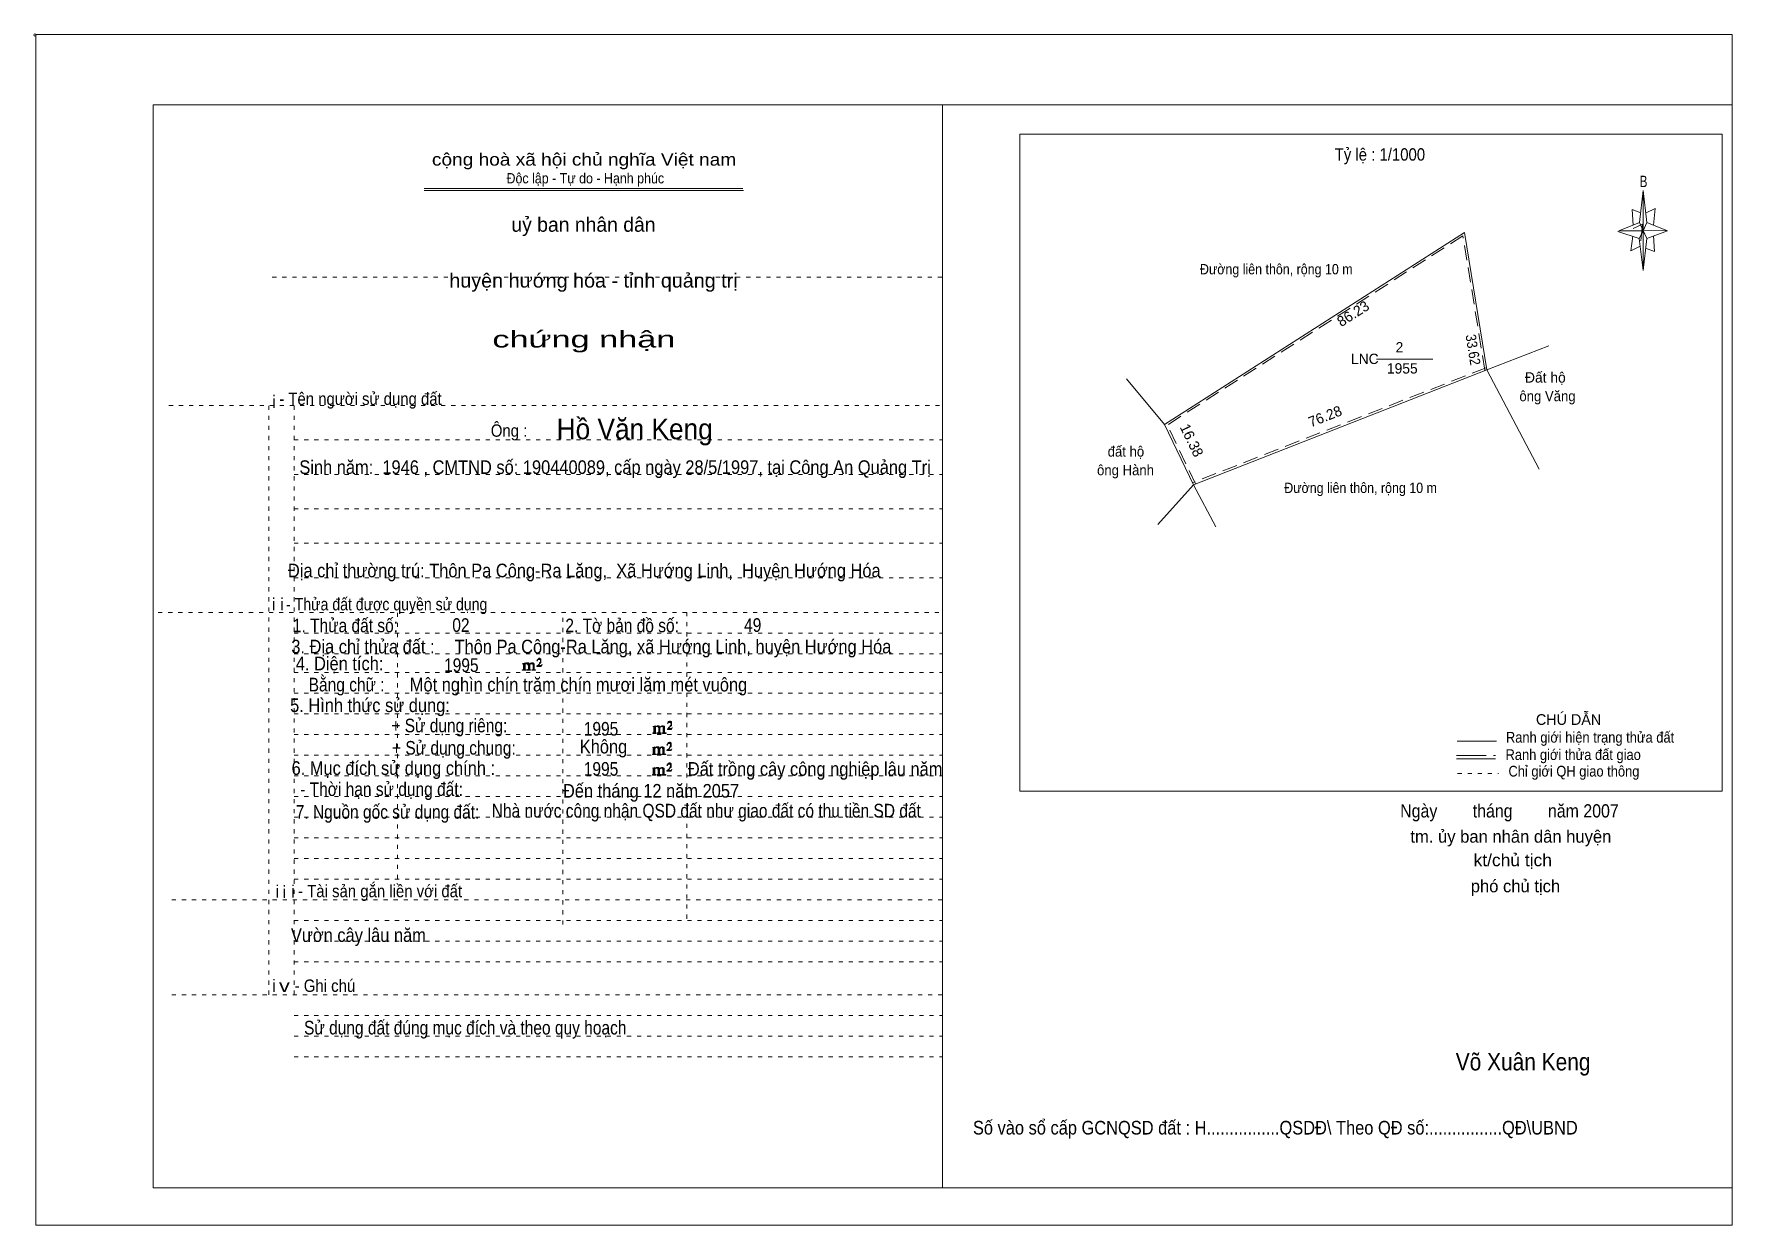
# Model space of a CAD drawing. Header units: centimetres. Extents: x -1.6 to 39.5, y -3.3 to 25.5.
import ezdxf
from ezdxf.enums import TextEntityAlignment as Align

# ---------------------------------------------------------------- set-up
doc = ezdxf.new("R2010")
doc.units = ezdxf.units.CM
doc.header["$LTSCALE"] = 0.12
for name, pattern in [('DOTTED', [1.5, 0.3, -1.2]), ('LONG_DASHED', [7.5, 6, -1.5]), ('MEDIUM_DASHED', [4.5, 3, -1.5])]:
    doc.linetypes.add(name, pattern=pattern)
for name, color, linetype, lineweight in [('1', 7, 'DOTTED', 13), ('10', 7, 'Continuous', 13), ('4', 7, 'Continuous', 13), ('5', 7, 'Continuous', 13), ('50', 7, 'Continuous', 13)]:
    doc.layers.add(name, color=color, linetype=linetype, lineweight=lineweight)

msp = doc.modelspace()

# ---------------------------------------------------------------- hatches: boundary and pattern name
at = {"layer": '50'}
for points in [[(10.27, 10.13), (10.27, 10.12), (10.27, 10.11), (10.25, 10.11), (10.24, 10.11), (10.24, 10.1), (10.33, 10.1), (10.33, 10.11), (10.32, 10.11), (10.31, 10.11), (10.31, 10.12), (10.31, 10.13), (10.31, 10.24), (10.31, 10.25), (10.32, 10.26), (10.34, 10.26), (10.35, 10.26), (10.36, 10.26), (10.37, 10.25), (10.39, 10.22), (10.39, 10.13), (10.37, 10.12), (10.37, 10.11), (10.36, 10.11), (10.35, 10.11), (10.35, 10.1), (10.44, 10.1), (10.44, 10.11), (10.43, 10.11), (10.42, 10.11), (10.42, 10.12), (10.42, 10.13), (10.42, 10.24), (10.44, 10.26), (10.45, 10.26), (10.46, 10.26), (10.49, 10.26), (10.49, 10.25), (10.5, 10.24), (10.5, 10.22), (10.5, 10.13), (10.5, 10.12), (10.49, 10.11), (10.49, 10.11), (10.47, 10.11), (10.47, 10.1), (10.56, 10.1), (10.56, 10.11), (10.55, 10.11), (10.54, 10.11), (10.53, 10.12), (10.53, 10.13), (10.53, 10.2), (10.53, 10.25), (10.53, 10.26), (10.52, 10.27), (10.5, 10.28), (10.47, 10.28), (10.46, 10.28), (10.44, 10.27), (10.41, 10.25), (10.41, 10.26), (10.4, 10.28), (10.39, 10.28), (10.37, 10.28), (10.35, 10.28), (10.34, 10.28), (10.32, 10.26), (10.31, 10.26), (10.31, 10.25), (10.31, 10.25), (10.31, 10.26), (10.31, 10.28), (10.24, 10.26), (10.24, 10.26), (10.25, 10.26), (10.27, 10.25), (10.27, 10.24), (10.27, 10.23)], [(10.69, 10.19), (10.72, 10.24), (10.72, 10.24), (10.71, 10.22), (10.69, 10.22), (10.68, 10.22), (10.63, 10.22), (10.66, 10.26), (10.67, 10.27), (10.69, 10.28), (10.69, 10.3), (10.69, 10.32), (10.69, 10.34), (10.69, 10.35), (10.69, 10.37), (10.68, 10.38), (10.67, 10.38), (10.66, 10.39), (10.65, 10.39), (10.63, 10.38), (10.63, 10.38), (10.62, 10.37), (10.61, 10.35), (10.59, 10.33), (10.61, 10.33), (10.61, 10.35), (10.62, 10.35), (10.63, 10.36), (10.65, 10.36), (10.66, 10.36), (10.67, 10.35), (10.68, 10.35), (10.68, 10.32), (10.68, 10.3), (10.66, 10.28), (10.66, 10.26), (10.65, 10.25), (10.59, 10.2), (10.59, 10.19)], [(13.42, 8.61), (13.42, 8.6), (13.42, 8.59), (13.41, 8.59), (13.4, 8.59), (13.4, 8.57), (13.48, 8.57), (13.48, 8.59), (13.47, 8.59), (13.46, 8.59), (13.46, 8.6), (13.46, 8.61), (13.46, 8.72), (13.46, 8.73), (13.47, 8.74), (13.5, 8.74), (13.51, 8.74), (13.52, 8.74), (13.53, 8.73), (13.54, 8.69), (13.54, 8.61), (13.53, 8.6), (13.53, 8.59), (13.52, 8.59), (13.51, 8.59), (13.51, 8.57), (13.6, 8.57), (13.6, 8.59), (13.58, 8.59), (13.57, 8.59), (13.57, 8.6), (13.57, 8.61), (13.57, 8.72), (13.6, 8.74), (13.61, 8.74), (13.62, 8.74), (13.64, 8.74), (13.64, 8.73), (13.65, 8.72), (13.65, 8.69), (13.65, 8.61), (13.65, 8.6), (13.64, 8.59), (13.64, 8.59), (13.63, 8.59), (13.63, 8.57), (13.72, 8.57), (13.72, 8.59), (13.7, 8.59), (13.69, 8.59), (13.68, 8.6), (13.68, 8.61), (13.68, 8.68), (13.68, 8.73), (13.68, 8.74), (13.67, 8.75), (13.65, 8.76), (13.63, 8.76), (13.62, 8.76), (13.6, 8.75), (13.56, 8.73), (13.56, 8.74), (13.55, 8.76), (13.54, 8.76), (13.53, 8.76), (13.51, 8.76), (13.5, 8.76), (13.47, 8.74), (13.46, 8.74), (13.46, 8.73), (13.46, 8.73), (13.46, 8.74), (13.46, 8.76), (13.4, 8.74), (13.4, 8.74), (13.41, 8.74), (13.42, 8.73), (13.42, 8.72), (13.42, 8.71)], [(13.85, 8.67), (13.87, 8.72), (13.87, 8.72), (13.86, 8.69), (13.85, 8.69), (13.84, 8.69), (13.78, 8.69), (13.82, 8.74), (13.83, 8.75), (13.85, 8.76), (13.85, 8.78), (13.85, 8.79), (13.85, 8.82), (13.85, 8.83), (13.85, 8.85), (13.84, 8.86), (13.83, 8.86), (13.82, 8.87), (13.8, 8.87), (13.78, 8.86), (13.78, 8.86), (13.77, 8.85), (13.76, 8.83), (13.75, 8.81), (13.76, 8.81), (13.76, 8.83), (13.77, 8.83), (13.78, 8.84), (13.8, 8.84), (13.82, 8.84), (13.83, 8.83), (13.84, 8.83), (13.84, 8.79), (13.84, 8.78), (13.82, 8.76), (13.82, 8.74), (13.8, 8.73), (13.75, 8.68), (13.75, 8.67)], [(13.41, 8.09), (13.41, 8.08), (13.41, 8.07), (13.4, 8.07), (13.39, 8.07), (13.39, 8.06), (13.48, 8.06), (13.48, 8.07), (13.47, 8.07), (13.45, 8.07), (13.45, 8.08), (13.45, 8.09), (13.45, 8.2), (13.45, 8.21), (13.47, 8.23), (13.49, 8.23), (13.5, 8.23), (13.51, 8.23), (13.52, 8.21), (13.53, 8.18), (13.53, 8.09), (13.52, 8.08), (13.52, 8.07), (13.51, 8.07), (13.5, 8.07), (13.5, 8.06), (13.59, 8.06), (13.59, 8.07), (13.58, 8.07), (13.57, 8.07), (13.57, 8.08), (13.57, 8.09), (13.57, 8.2), (13.59, 8.23), (13.6, 8.23), (13.61, 8.23), (13.63, 8.23), (13.63, 8.21), (13.64, 8.2), (13.64, 8.18), (13.64, 8.09), (13.64, 8.08), (13.63, 8.07), (13.63, 8.07), (13.62, 8.07), (13.62, 8.06), (13.71, 8.06), (13.71, 8.07), (13.7, 8.07), (13.69, 8.07), (13.67, 8.08), (13.67, 8.09), (13.67, 8.17), (13.67, 8.21), (13.67, 8.23), (13.66, 8.24), (13.64, 8.25), (13.62, 8.25), (13.61, 8.25), (13.59, 8.24), (13.55, 8.21), (13.55, 8.23), (13.54, 8.25), (13.53, 8.25), (13.52, 8.25), (13.5, 8.25), (13.49, 8.25), (13.47, 8.23), (13.45, 8.23), (13.45, 8.21), (13.45, 8.21), (13.45, 8.23), (13.45, 8.25), (13.39, 8.23), (13.39, 8.23), (13.4, 8.23), (13.41, 8.21), (13.41, 8.2), (13.41, 8.19)], [(13.84, 8.16), (13.86, 8.2), (13.86, 8.2), (13.85, 8.18), (13.84, 8.18), (13.83, 8.18), (13.77, 8.18), (13.81, 8.23), (13.82, 8.24), (13.84, 8.25), (13.84, 8.27), (13.84, 8.28), (13.84, 8.3), (13.84, 8.31), (13.84, 8.34), (13.83, 8.35), (13.82, 8.35), (13.81, 8.36), (13.8, 8.36), (13.77, 8.35), (13.77, 8.35), (13.76, 8.34), (13.75, 8.31), (13.74, 8.29), (13.75, 8.29), (13.75, 8.31), (13.76, 8.31), (13.77, 8.33), (13.8, 8.33), (13.81, 8.33), (13.82, 8.31), (13.83, 8.31), (13.83, 8.28), (13.83, 8.27), (13.81, 8.25), (13.81, 8.23), (13.8, 8.21), (13.74, 8.17), (13.74, 8.16)], [(13.84, 7.66), (13.86, 7.71), (13.86, 7.71), (13.85, 7.68), (13.84, 7.68), (13.83, 7.68), (13.77, 7.68), (13.81, 7.73), (13.82, 7.74), (13.84, 7.75), (13.84, 7.77), (13.84, 7.78), (13.84, 7.81), (13.84, 7.82), (13.84, 7.84), (13.83, 7.85), (13.82, 7.85), (13.81, 7.86), (13.79, 7.86), (13.77, 7.85), (13.77, 7.85), (13.76, 7.84), (13.75, 7.82), (13.74, 7.8), (13.75, 7.8), (13.75, 7.82), (13.76, 7.82), (13.77, 7.83), (13.79, 7.83), (13.81, 7.83), (13.82, 7.82), (13.83, 7.82), (13.83, 7.78), (13.83, 7.77), (13.81, 7.75), (13.81, 7.73), (13.79, 7.72), (13.74, 7.67), (13.74, 7.66)], [(13.41, 7.6), (13.41, 7.59), (13.41, 7.58), (13.4, 7.58), (13.39, 7.58), (13.39, 7.56), (13.47, 7.56), (13.47, 7.58), (13.46, 7.58), (13.45, 7.58), (13.45, 7.59), (13.45, 7.6), (13.45, 7.71), (13.45, 7.72), (13.46, 7.73), (13.49, 7.73), (13.5, 7.73), (13.51, 7.73), (13.52, 7.72), (13.53, 7.68), (13.53, 7.6), (13.52, 7.59), (13.52, 7.58), (13.51, 7.58), (13.5, 7.58), (13.5, 7.56), (13.59, 7.56), (13.59, 7.58), (13.57, 7.58), (13.56, 7.58), (13.56, 7.59), (13.56, 7.6), (13.56, 7.71), (13.59, 7.73), (13.6, 7.73), (13.61, 7.73), (13.63, 7.73), (13.63, 7.72), (13.64, 7.71), (13.64, 7.68), (13.64, 7.6), (13.64, 7.59), (13.63, 7.58), (13.63, 7.58), (13.62, 7.58), (13.62, 7.56), (13.71, 7.56), (13.71, 7.58), (13.69, 7.58), (13.68, 7.58), (13.67, 7.59), (13.67, 7.6), (13.67, 7.67), (13.67, 7.72), (13.67, 7.73), (13.66, 7.74), (13.64, 7.75), (13.62, 7.75), (13.61, 7.75), (13.59, 7.74), (13.55, 7.72), (13.55, 7.73), (13.54, 7.75), (13.53, 7.75), (13.52, 7.75), (13.5, 7.75), (13.49, 7.75), (13.46, 7.73), (13.45, 7.73), (13.45, 7.72), (13.45, 7.72), (13.45, 7.73), (13.45, 7.75), (13.39, 7.73), (13.39, 7.73), (13.4, 7.73), (13.41, 7.72), (13.41, 7.71), (13.41, 7.7)]]:
    msp.add_hatch(color=256, dxfattribs=at).paths.add_polyline_path(points)

# ---------------------------------------------------------------- linework, layer by layer
at = {"layer": '1', "linetype": 'Continuous'}
for p, q in [((1.31, -2.42), (1.31, 23.78)), ((1.31, 23.78), (39.51, 23.78)), ((20.41, -2.42), (20.41, 23.78)), ((39.51, -2.42), (39.51, 23.78)), ((7.87, 21.76), (15.58, 21.76)), ((7.87, 21.71), (15.59, 21.71)), ((37.26, 20.55), (36.75, 20.72)), ((1.31, -2.42), (39.51, -2.42))]:
    msp.add_line(p, q, dxfattribs=at)
at = {"layer": '1'}
for p, q in [((4.19, 19.61), (20.41, 19.61)), ((1.69, 16.51), (20.41, 16.51)), ((4.11, 2.25), (4.11, 16.51)), ((4.72, 2.25), (4.72, 16.51)), ((4.72, 15.68), (20.41, 15.68)), ((4.72, 14.84), (20.41, 14.84)), ((4.72, 14.01), (20.41, 14.01)), ((4.72, 13.18), (20.41, 13.18)), ((4.72, 12.34), (20.41, 12.34)), ((1.43, 11.5), (20.41, 11.5)), ((7.22, 5.05), (7.22, 11.5)), ((11.22, 3.95), (11.22, 11.5)), ((14.22, 4.09), (14.22, 11.5)), ((4.72, 11), (20.41, 11)), ((4.72, 10.5), (20.41, 10.5)), ((4.72, 10.05), (20.41, 10.05)), ((4.72, 9.55), (20.41, 9.55)), ((4.72, 9.05), (20.41, 9.05)), ((4.72, 8.55), (20.41, 8.55)), ((4.72, 8.05), (20.41, 8.05)), ((4.72, 7.55), (20.41, 7.55)), ((4.72, 7.05), (20.41, 7.05)), ((4.72, 6.55), (20.41, 6.55)), ((4.72, 6.05), (20.41, 6.05)), ((4.72, 5.55), (20.41, 5.55)), ((4.72, 5.05), (20.41, 5.05)), ((1.76, 4.55), (20.41, 4.55)), ((4.72, 4.05), (20.41, 4.05)), ((4.72, 3.55), (20.41, 3.55)), ((4.72, 3.05), (20.41, 3.05)), ((1.76, 2.25), (20.41, 2.25)), ((4.72, 1.75), (20.41, 1.75)), ((4.72, 1.25), (20.41, 1.25)), ((4.72, 0.75), (20.41, 0.75))]:
    msp.add_line(p, q, dxfattribs=at)
at = {"layer": '1', "linetype": 'Continuous'}
msp.add_lwpolyline([(-1.53, -3.32), (39.51, -3.32), (39.51, 25.48), (-1.53, 25.48)], close=True, dxfattribs=at)
msp.add_lwpolyline([(37.27, 20.35), (37.06, 20.25), (37.11, 20.6)], dxfattribs=at)
at = {"layer": '10'}
for p, q in [((35.08, 17.95), (33.58, 17.37)), ((30.91, 17.63), (32.27, 17.63)), ((34.84, 14.97), (33.58, 17.37)), ((25.78, 16.05), (24.86, 17.15)), ((25.62, 13.63), (26.48, 14.59)), ((27.02, 13.57), (26.48, 14.59))]:
    msp.add_line(p, q, dxfattribs=at)
at = {"layer": '10', "linetype": 'MEDIUM_DASHED'}
for p, q in [((33.56, 17.42), (26.46, 14.64)), ((26.53, 14.61), (25.83, 16.07))]:
    msp.add_line(p, q, dxfattribs=at)
at = {"layer": '10'}
for points in [[(33.58, 17.37), (33.04, 20.69), (25.78, 16.05)], [(33.58, 17.37), (26.48, 14.59), (25.78, 16.05)]]:
    msp.add_lwpolyline(points, dxfattribs=at)
at = {"layer": '10', "linetype": 'MEDIUM_DASHED'}
msp.add_lwpolyline([(33.53, 17.36), (33, 20.61), (25.81, 16.01)], dxfattribs=at)
at = {"layer": '4'}
for p, q in [((32.86, 8.39), (33.81, 8.39)), ((32.84, 7.96), (33.79, 7.96))]:
    msp.add_line(p, q, dxfattribs=at)
at = {"layer": '4', "linetype": 'LONG_DASHED'}
msp.add_line((32.84, 8.04), (33.79, 8.04), dxfattribs=at)
at = {"layer": '4', "linetype": 'DOTTED'}
msp.add_line((32.87, 7.6), (33.86, 7.6), dxfattribs=at)
at = {"layer": '4'}
msp.add_lwpolyline([(22.28, 23.07), (39.27, 23.07), (39.27, 7.18), (22.28, 7.18)], close=True, dxfattribs=at)
msp.add_circle((-1.55, 25.47), 0.025, dxfattribs=at)
at = {"layer": '5'}
for p, q in [((37.27, 20.93), (37.36, 21.71)), ((37.45, 20.55), (37.36, 19.77)), ((37.45, 20.93), (37.95, 20.73)), ((37.61, 20.61), (37.63, 20.23)), ((37.63, 20.23), (37.42, 20.31))]:
    msp.add_line(p, q, dxfattribs=at)
for points in [[(37.36, 21.71), (37.45, 20.93), (37.36, 20.73)], [(37.36, 20.73), (36.77, 20.73), (37.27, 20.93), (37.45, 20.55), (37.95, 20.73), (37.36, 20.75)], [(37.36, 20.73), (37.36, 19.77), (37.26, 20.55)]]:
    msp.add_lwpolyline(points, close=True, dxfattribs=at)
for points in [[(37.3, 21.17), (37.09, 21.25), (37.12, 20.87)], [(37.43, 21.17), (37.65, 21.27), (37.61, 20.87)], [(37.36, 20.73), (37.27, 20.93), (36.77, 20.73)], [(37.12, 20.79), (37.34, 20.89), (37.3, 20.49)], [(37.36, 20.73), (37.45, 20.55), (37.95, 20.73)]]:
    msp.add_lwpolyline(points, dxfattribs=at)
at = {"layer": '50'}
for points in [[(10.27, 10.13), (10.27, 10.12), (10.27, 10.11), (10.25, 10.11), (10.24, 10.11), (10.24, 10.1), (10.33, 10.1), (10.33, 10.11), (10.32, 10.11), (10.31, 10.11), (10.31, 10.12), (10.31, 10.13), (10.31, 10.24), (10.31, 10.25), (10.32, 10.26), (10.34, 10.26), (10.35, 10.26), (10.36, 10.26), (10.37, 10.25), (10.39, 10.22), (10.39, 10.13), (10.37, 10.12), (10.37, 10.11), (10.36, 10.11), (10.35, 10.11), (10.35, 10.1), (10.44, 10.1), (10.44, 10.11), (10.43, 10.11), (10.42, 10.11), (10.42, 10.12), (10.42, 10.13), (10.42, 10.24), (10.44, 10.26), (10.45, 10.26), (10.46, 10.26), (10.49, 10.26), (10.49, 10.25), (10.5, 10.24), (10.5, 10.22), (10.5, 10.13), (10.5, 10.12), (10.49, 10.11), (10.49, 10.11), (10.47, 10.11), (10.47, 10.1), (10.56, 10.1), (10.56, 10.11), (10.55, 10.11), (10.54, 10.11), (10.53, 10.12), (10.53, 10.13), (10.53, 10.2), (10.53, 10.25), (10.53, 10.26), (10.52, 10.27), (10.5, 10.28), (10.47, 10.28), (10.46, 10.28), (10.44, 10.27), (10.41, 10.25), (10.41, 10.26), (10.4, 10.28), (10.39, 10.28), (10.37, 10.28), (10.35, 10.28), (10.34, 10.28), (10.32, 10.26), (10.31, 10.26), (10.31, 10.25), (10.31, 10.25), (10.31, 10.26), (10.31, 10.28), (10.24, 10.26), (10.24, 10.26), (10.25, 10.26), (10.27, 10.25), (10.27, 10.24), (10.27, 10.23)], [(10.69, 10.19), (10.72, 10.24), (10.72, 10.24), (10.71, 10.22), (10.69, 10.22), (10.68, 10.22), (10.63, 10.22), (10.66, 10.26), (10.67, 10.27), (10.69, 10.28), (10.69, 10.3), (10.69, 10.32), (10.69, 10.34), (10.69, 10.35), (10.69, 10.37), (10.68, 10.38), (10.67, 10.38), (10.66, 10.39), (10.65, 10.39), (10.63, 10.38), (10.63, 10.38), (10.62, 10.37), (10.61, 10.35), (10.59, 10.33), (10.61, 10.33), (10.61, 10.35), (10.62, 10.35), (10.63, 10.36), (10.65, 10.36), (10.66, 10.36), (10.67, 10.35), (10.68, 10.35), (10.68, 10.32), (10.68, 10.3), (10.66, 10.28), (10.66, 10.26), (10.65, 10.25), (10.59, 10.2), (10.59, 10.19)], [(13.42, 8.61), (13.42, 8.6), (13.42, 8.59), (13.41, 8.59), (13.4, 8.59), (13.4, 8.57), (13.48, 8.57), (13.48, 8.59), (13.47, 8.59), (13.46, 8.59), (13.46, 8.6), (13.46, 8.61), (13.46, 8.72), (13.46, 8.73), (13.47, 8.74), (13.5, 8.74), (13.51, 8.74), (13.52, 8.74), (13.53, 8.73), (13.54, 8.69), (13.54, 8.61), (13.53, 8.6), (13.53, 8.59), (13.52, 8.59), (13.51, 8.59), (13.51, 8.57), (13.6, 8.57), (13.6, 8.59), (13.58, 8.59), (13.57, 8.59), (13.57, 8.6), (13.57, 8.61), (13.57, 8.72), (13.6, 8.74), (13.61, 8.74), (13.62, 8.74), (13.64, 8.74), (13.64, 8.73), (13.65, 8.72), (13.65, 8.69), (13.65, 8.61), (13.65, 8.6), (13.64, 8.59), (13.64, 8.59), (13.63, 8.59), (13.63, 8.57), (13.72, 8.57), (13.72, 8.59), (13.7, 8.59), (13.69, 8.59), (13.68, 8.6), (13.68, 8.61), (13.68, 8.68), (13.68, 8.73), (13.68, 8.74), (13.67, 8.75), (13.65, 8.76), (13.63, 8.76), (13.62, 8.76), (13.6, 8.75), (13.56, 8.73), (13.56, 8.74), (13.55, 8.76), (13.54, 8.76), (13.53, 8.76), (13.51, 8.76), (13.5, 8.76), (13.47, 8.74), (13.46, 8.74), (13.46, 8.73), (13.46, 8.73), (13.46, 8.74), (13.46, 8.76), (13.4, 8.74), (13.4, 8.74), (13.41, 8.74), (13.42, 8.73), (13.42, 8.72), (13.42, 8.71)], [(13.85, 8.67), (13.87, 8.72), (13.87, 8.72), (13.86, 8.69), (13.85, 8.69), (13.84, 8.69), (13.78, 8.69), (13.82, 8.74), (13.83, 8.75), (13.85, 8.76), (13.85, 8.78), (13.85, 8.79), (13.85, 8.82), (13.85, 8.83), (13.85, 8.85), (13.84, 8.86), (13.83, 8.86), (13.82, 8.87), (13.8, 8.87), (13.78, 8.86), (13.78, 8.86), (13.77, 8.85), (13.76, 8.83), (13.75, 8.81), (13.76, 8.81), (13.76, 8.83), (13.77, 8.83), (13.78, 8.84), (13.8, 8.84), (13.82, 8.84), (13.83, 8.83), (13.84, 8.83), (13.84, 8.79), (13.84, 8.78), (13.82, 8.76), (13.82, 8.74), (13.8, 8.73), (13.75, 8.68), (13.75, 8.67)], [(13.41, 8.09), (13.41, 8.08), (13.41, 8.07), (13.4, 8.07), (13.39, 8.07), (13.39, 8.06), (13.48, 8.06), (13.48, 8.07), (13.47, 8.07), (13.45, 8.07), (13.45, 8.08), (13.45, 8.09), (13.45, 8.2), (13.45, 8.21), (13.47, 8.23), (13.49, 8.23), (13.5, 8.23), (13.51, 8.23), (13.52, 8.21), (13.53, 8.18), (13.53, 8.09), (13.52, 8.08), (13.52, 8.07), (13.51, 8.07), (13.5, 8.07), (13.5, 8.06), (13.59, 8.06), (13.59, 8.07), (13.58, 8.07), (13.57, 8.07), (13.57, 8.08), (13.57, 8.09), (13.57, 8.2), (13.59, 8.23), (13.6, 8.23), (13.61, 8.23), (13.63, 8.23), (13.63, 8.21), (13.64, 8.2), (13.64, 8.18), (13.64, 8.09), (13.64, 8.08), (13.63, 8.07), (13.63, 8.07), (13.62, 8.07), (13.62, 8.06), (13.71, 8.06), (13.71, 8.07), (13.7, 8.07), (13.69, 8.07), (13.67, 8.08), (13.67, 8.09), (13.67, 8.17), (13.67, 8.21), (13.67, 8.23), (13.66, 8.24), (13.64, 8.25), (13.62, 8.25), (13.61, 8.25), (13.59, 8.24), (13.55, 8.21), (13.55, 8.23), (13.54, 8.25), (13.53, 8.25), (13.52, 8.25), (13.5, 8.25), (13.49, 8.25), (13.47, 8.23), (13.45, 8.23), (13.45, 8.21), (13.45, 8.21), (13.45, 8.23), (13.45, 8.25), (13.39, 8.23), (13.39, 8.23), (13.4, 8.23), (13.41, 8.21), (13.41, 8.2), (13.41, 8.19)], [(13.84, 8.16), (13.86, 8.2), (13.86, 8.2), (13.85, 8.18), (13.84, 8.18), (13.83, 8.18), (13.77, 8.18), (13.81, 8.23), (13.82, 8.24), (13.84, 8.25), (13.84, 8.27), (13.84, 8.28), (13.84, 8.3), (13.84, 8.31), (13.84, 8.34), (13.83, 8.35), (13.82, 8.35), (13.81, 8.36), (13.8, 8.36), (13.77, 8.35), (13.77, 8.35), (13.76, 8.34), (13.75, 8.31), (13.74, 8.29), (13.75, 8.29), (13.75, 8.31), (13.76, 8.31), (13.77, 8.33), (13.8, 8.33), (13.81, 8.33), (13.82, 8.31), (13.83, 8.31), (13.83, 8.28), (13.83, 8.27), (13.81, 8.25), (13.81, 8.23), (13.8, 8.21), (13.74, 8.17), (13.74, 8.16)], [(13.84, 7.66), (13.86, 7.71), (13.86, 7.71), (13.85, 7.68), (13.84, 7.68), (13.83, 7.68), (13.77, 7.68), (13.81, 7.73), (13.82, 7.74), (13.84, 7.75), (13.84, 7.77), (13.84, 7.78), (13.84, 7.81), (13.84, 7.82), (13.84, 7.84), (13.83, 7.85), (13.82, 7.85), (13.81, 7.86), (13.79, 7.86), (13.77, 7.85), (13.77, 7.85), (13.76, 7.84), (13.75, 7.82), (13.74, 7.8), (13.75, 7.8), (13.75, 7.82), (13.76, 7.82), (13.77, 7.83), (13.79, 7.83), (13.81, 7.83), (13.82, 7.82), (13.83, 7.82), (13.83, 7.78), (13.83, 7.77), (13.81, 7.75), (13.81, 7.73), (13.79, 7.72), (13.74, 7.67), (13.74, 7.66)], [(13.41, 7.6), (13.41, 7.59), (13.41, 7.58), (13.4, 7.58), (13.39, 7.58), (13.39, 7.56), (13.47, 7.56), (13.47, 7.58), (13.46, 7.58), (13.45, 7.58), (13.45, 7.59), (13.45, 7.6), (13.45, 7.71), (13.45, 7.72), (13.46, 7.73), (13.49, 7.73), (13.5, 7.73), (13.51, 7.73), (13.52, 7.72), (13.53, 7.68), (13.53, 7.6), (13.52, 7.59), (13.52, 7.58), (13.51, 7.58), (13.5, 7.58), (13.5, 7.56), (13.59, 7.56), (13.59, 7.58), (13.57, 7.58), (13.56, 7.58), (13.56, 7.59), (13.56, 7.6), (13.56, 7.71), (13.59, 7.73), (13.6, 7.73), (13.61, 7.73), (13.63, 7.73), (13.63, 7.72), (13.64, 7.71), (13.64, 7.68), (13.64, 7.6), (13.64, 7.59), (13.63, 7.58), (13.63, 7.58), (13.62, 7.58), (13.62, 7.56), (13.71, 7.56), (13.71, 7.58), (13.69, 7.58), (13.68, 7.58), (13.67, 7.59), (13.67, 7.6), (13.67, 7.67), (13.67, 7.72), (13.67, 7.73), (13.66, 7.74), (13.64, 7.75), (13.62, 7.75), (13.61, 7.75), (13.59, 7.74), (13.55, 7.72), (13.55, 7.73), (13.54, 7.75), (13.53, 7.75), (13.52, 7.75), (13.5, 7.75), (13.49, 7.75), (13.46, 7.73), (13.45, 7.73), (13.45, 7.72), (13.45, 7.72), (13.45, 7.73), (13.45, 7.75), (13.39, 7.73), (13.39, 7.73), (13.4, 7.73), (13.41, 7.72), (13.41, 7.71), (13.41, 7.7)]]:
    msp.add_lwpolyline(points, close=True, dxfattribs=at)

# ---------------------------------------------------------------- texts
at = {"layer": '1'}
for s, height, width, p in [('cộng hoà xã hội chủ nghĩa Việt nam', 0.3, 1.15, (11.735, 22.31)), ('Độc lập - Tự do - Hạnh phúc', 0.25, 0.9, (11.765, 21.88)), ('chứng nhận', 0.4, 1.55, (11.73, 17.91)), ('- Tên người sử dụng đất', 0.3, 0.9, (6.325, 16.52)), ('- Thửa đất được quyền sử dụng', 0.3, 0.85, (6.96, 11.55)), ('- Tài sản gắn liền với đất ', 0.3, 0.9, (6.85, 4.61)), ('v', 0.3, 1.3, (4.485, 2.32)), ('- Ghi chú', 0.3, 0.9, (5.465, 2.32))]:
    msp.add_text(s, height=height, dxfattribs=dict(at, width=width)).set_placement(p, align=Align.CENTER)
for s, height, p in [('uỷ ban nhân dân', 0.35, (11.72, 20.71)), ('i', 0.3, (4.235, 16.45)), ('i', 0.3, (4.225, 11.55)), ('i', 0.3, (4.425, 11.55)), ('i', 0.3, (4.315, 4.6)), ('i', 0.3, (4.485, 4.59)), ('i', 0.3, (4.695, 4.6)), ('i', 0.3, (4.235, 2.32))]:
    msp.add_text(s, height=height, dxfattribs=at).set_placement(p, align=Align.CENTER)
at = {"layer": '10'}
for s, height, width, p in [('Tỷ lệ : 1/1000', 0.3, 0.9, (30.99, 22.43)), ('Đường liên thôn, rộng 10 m ', 0.25, 0.9, (28.525, 19.68)), ('ông Văng', 0.25, 0.95, (35.045, 16.61)), ('Hồ Văn Keng', 0.5, 0.95, (12.96, 15.69)), ('đất hộ', 0.25, 0.95, (24.845, 15.27)), ('ông Hành', 0.25, 0.95, (24.835, 14.82)), ('Đường liên thôn, rộng 10 m ', 0.25, 0.9, (30.565, 14.39)), ('Võ Xuân Keng', 0.42, 0.9, (34.455, 0.42))]:
    msp.add_text(s, height=height, dxfattribs=dict(at, width=width)).set_placement(p, align=Align.CENTER)
for s, rotation, p in [('86.23', 32.477, (30.408, 18.624)), ('76.28', 21.422, (29.709, 16.129)), ('16.38', 295.845, (26.324, 15.61))]:
    msp.add_text(s, height=0.25, rotation=rotation, dxfattribs=at).set_placement(p, align=Align.CENTER)
at = {"layer": '10', "width": 0.9}
msp.add_text('33.62', height=0.25, rotation=279.261, dxfattribs=at).set_placement((33.121, 17.835), align=Align.CENTER)
at = {"layer": '10'}
msp.add_text('LNC', height=0.25, dxfattribs=at).set_placement((30.96, 17.51), align=Align.RIGHT)
for s, p in [('2', (31.37, 17.79)), ('1955', (31.16, 17.28))]:
    msp.add_text(s, height=0.25, dxfattribs=at).set_placement(p)
msp.add_text('Đất hộ ', height=0.25, dxfattribs=at).set_placement((35.04, 17.06), align=Align.CENTER)
at = {"layer": '4'}
msp.add_text('CHÚ DẪN', height=0.2591, dxfattribs=at).set_placement((35.555, 8.78), align=Align.CENTER)
at = {"layer": '4', "width": 0.9}
for s, p in [('Ranh giới hiện trạng thửa đất', (36.075, 8.35)), ('Ranh giới thửa đất giao ', (35.71, 7.93)), ('Chỉ giới QH giao thông', (35.685, 7.53))]:
    msp.add_text(s, height=0.2591, dxfattribs=at).set_placement(p, align=Align.CENTER)
at = {"layer": '5', "width": 0.75}
msp.add_text('B', height=0.276, dxfattribs=at).set_placement((37.37, 21.79), align=Align.CENTER)
at = {"layer": '50'}
for s, height, width, p in [('  huyện hướng hóa - tỉnh quảng trị', 0.34, 1.05, (11.83, 19.36)), ('Ông :', 0.3, 0.9, (9.92, 15.75)), ('Sinh năm:  1946 , CMTND số: 190440089, cấp ngày 28/5/1997, tại Công An Quảng Trị', 0.33, 0.9, (12.485, 14.85)), ('Địa chỉ thường trú: Thôn Pa Công-Ra Lăng,  Xã Hướng Linh,  Huyện Hướng Hóa', 0.33, 0.9, (11.74, 12.35)), ('1. Thửa đất số:  ', 0.33, 0.85, (6.065, 11.02)), ('02', 0.33, 0.85, (8.755, 11.03)), ('2. Tờ bản đồ số:  ', 0.33, 0.85, (12.76, 11.02)), ('49', 0.33, 0.85, (15.815, 11.03)), ('3. Địa chỉ thửa đất : ', 0.33, 0.9, (6.44, 10.51)), ('Thôn Pa Công-Ra Lăng, xã Hướng Linh, huyện Hướng Hóa', 0.33, 0.9, (13.885, 10.51)), ('4. Diện tích: ', 0.33, 0.9, (5.875, 10.1)), ('1995', 0.33, 0.85, (8.765, 10.06)), ('Bằng chữ :', 0.33, 0.85, (5.99, 9.59)), ('Một nghìn chín trăm chín mươi lăm mét vuông', 0.33, 0.9, (11.6, 9.59)), ('5. Hình thức sử dụng:', 0.33, 0.9, (6.555, 9.09)), ('+ Sử dụng riêng:', 0.33, 0.85, (8.475, 8.6)), ('1995', 0.33, 0.85, (12.145, 8.52)), ('+ Sử dụng chung:', 0.33, 0.85, (8.585, 8.06)), ('Không', 0.33, 0.9, (12.205, 8.09)), ('6. Mục đích sử dụng chính :', 0.33, 0.9, (7.12, 7.57)), ('1995', 0.33, 0.85, (12.145, 7.55)), ('Đất trồng cây công nghiệp lâu năm', 0.33, 0.9, (17.325, 7.55)), ('- Thời hạn sử dụng đất:', 0.33, 0.85, (6.835, 7.06)), ('Đến tháng 12 năm 2057', 0.33, 0.9, (13.355, 7.02)), ('7. Nguồn gốc sử dụng đất:', 0.33, 0.85, (6.98, 6.51)), ('Nhà nước công nhận QSD đất như giao đất có thu tiền SD đất ', 0.33, 0.85, (14.745, 6.54)), ('Ngày        tháng        năm 2007', 0.32, 0.9, (34.125, 6.54)), ('kt/chủ tịch', 0.3, 1.05, (34.205, 5.36)), ('Vườn cây lâu năm', 0.33, 0.9, (6.275, 3.53)), ('Sử dụng đất đúng mục đích và theo quy hoạch', 0.33, 0.85, (8.86, 1.29)), ('Số vào sổ cấp GCNQSD đất : H................QSDĐ\\ Theo QĐ số:................QĐ\\UBND', 0.33, 0.9, (28.46, -1.13))]:
    msp.add_text(s, height=height, dxfattribs=dict(at, width=width)).set_placement(p, align=Align.CENTER)
for s, p in [('tm. ủy ban nhân dân huyện ', (34.215, 5.93)), ('phó chủ tịch', (34.27, 4.73))]:
    msp.add_text(s, height=0.3, dxfattribs=at).set_placement(p, align=Align.CENTER)

doc.saveas('drawing.dxf')
